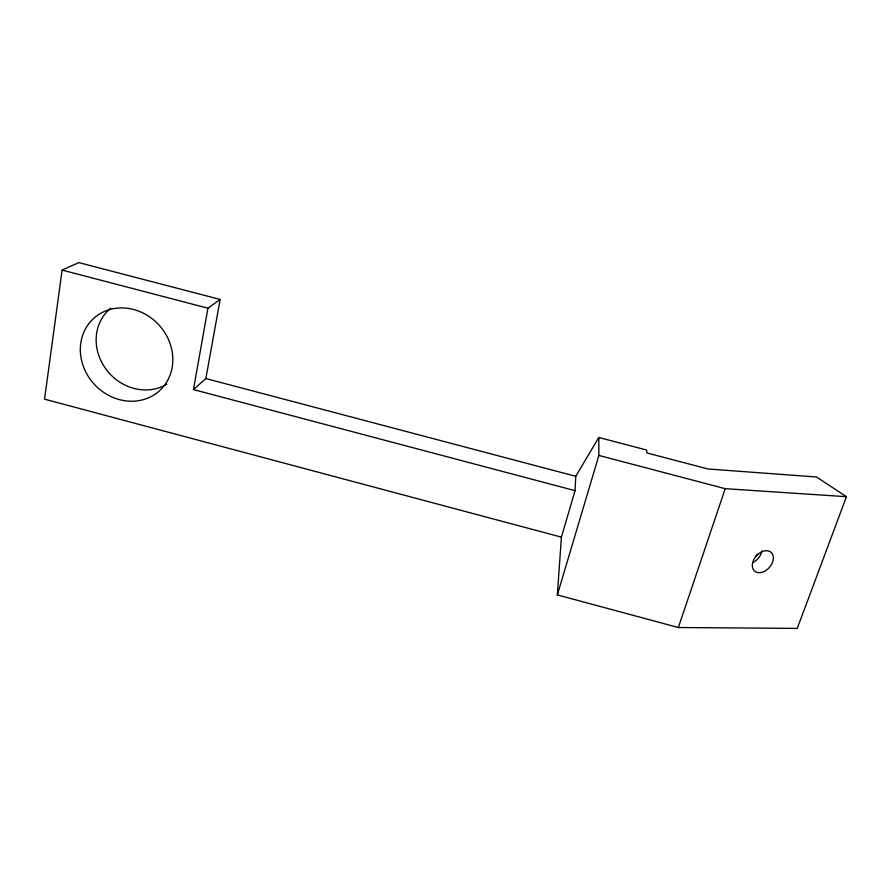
<?xml version="1.0" encoding="UTF-8"?>
<svg xmlns="http://www.w3.org/2000/svg" width="891" height="891" viewBox="0 0 891 891"><rect width="100%" height="100%" fill="white"/><g stroke="black" fill="none" stroke-linecap="round" stroke-linejoin="round"><path stroke-width="1.34" d="M575.063 490.663L575.753 476.295L598.808 437.481L646.599 450.022L646.944 452.951L708.022 468.989L816.501 476.986L846.45 496.688L797.245 628.4L678.363 627.52L557.343 594.91L561.397 537.139L575.063 490.663L193.458 389.579L207.926 308.197L220.144 299.454L78.809 262.6L62.114 270.084L44.55 399.168L561.397 537.139M193.458 389.579L205.854 378.541L220.144 299.454M557.343 594.91L598.875 455.435L598.808 437.481M678.363 627.52L725.207 488.68L846.45 496.688M62.114 270.084L207.926 308.197M598.875 455.435L725.207 488.68M205.854 378.541L575.753 476.295M166.84 384.199A47.379 42.712 47.7 0 1 106.062 369.242A47.379 42.712 47.7 0 1 110.707 308.23M761.905 550.749A12.307 8.665 -48.8 0 1 752.85 562.566M757.283 554.269A37.177 26.496 -48.9 0 1 755.568 556.407M80.346 350.831A48.905 43.871 47.3 0 0 150.791 396.74A48.905 43.871 47.3 0 0 148.608 316.194A48.905 43.871 47.3 0 0 80.346 350.831M763.955 571.565A12.463 8.698 -48.7 0 0 771.339 552.576A12.463 8.698 -48.7 0 0 753.24 560.951A12.463 8.698 -48.7 0 0 763.955 571.565"/></g></svg>
